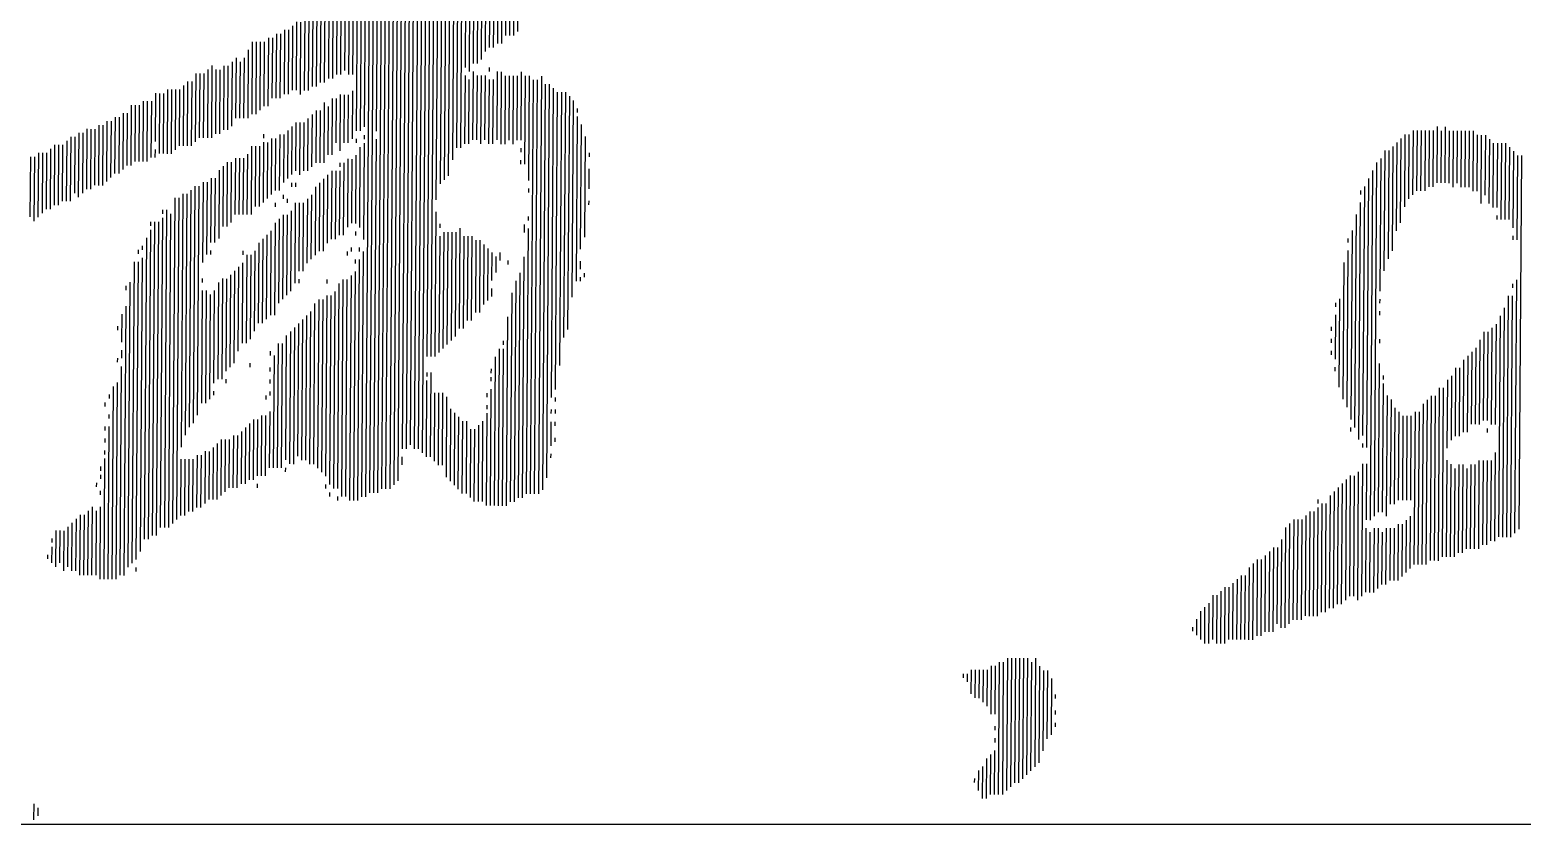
# Model space of a CAD drawing. Extents: x 1738711 to 2346805, y 1189731 to 2516152.
# Drawn here: x 2167127 to 2167656, y 2376519 to 2376801 of the extents above; entities that cross this region are included whole.
import ezdxf
from ezdxf.enums import TextEntityAlignment as Align

# ---------------------------------------------------------------- set-up
doc = ezdxf.new("R2010")
doc.units = 0
doc.header["$LTSCALE"] = 1000
doc.header["$MEASUREMENT"] = 0
doc.layers.add('TK', color=4, linetype='Continuous')
doc.layers.add('签名', color=2, linetype='Continuous')
doc.styles.add('宋体', font='SIMSUN.TTF', dxfattribs={"width": 0.75})

# ---------------------------------------------------------------- blocks, each defined once
blk = doc.blocks.new('hjashrtahreahe')
at = {"layer": 'TK', "color": 7}
blk.add_line((76600, 2200), (83100, 2200), dxfattribs=at)
at = {"layer": 'TK', "style": '宋体', "width": 0.75}
for tag, height, p in [('项目负责人', 350, (6002.88, 57088.65)), ('专业负责人', 350, (6002.88, 56223.66)), ('设计人', 350, (6002.88, 55419.43)), ('版号1', 250, (77303.87, 22193.36)), ('时间1', 250, (82405.29, 22193.36)), ('版号2', 250, (77303.87, 21593.36)), ('时间2', 250, (82405.29, 21593.36)), ('版号3', 250, (77303.87, 20993.36)), ('时间3', 250, (82405.29, 20993.36)), ('建筑会签', 0.0001, (78977.88, 2403.16)), ('电气会签', 0.0001, (82127.88, 2403.16)), ('结构会签', 0.0001, (78977.88, 1803.16)), ('暖通会签', 0.0001, (82127.88, 1803.16)), ('给排水会签', 0.0001, (78977.88, 1249.52)), ('智能化会签', 0.0001, (82127.88, 1249.52))]:
    blk.add_attdef(tag, text='', height=height, dxfattribs=at).set_placement(p, align=Align.CENTER)
for tag, p in [('合作设计单位', (80815.88, 48985.89)), ('版号说明1', (79853.88, 22318.17)), ('版号说明2', (79853.88, 21718.17)), ('版号说明3', (79853.88, 21118.17)), ('浙江绿储科技有限公司', (80545.18, 16035.89)), ('百兆瓦级集中式熔盐储能关键', (80545.18, 14953.21)), ('设备研发及制造基地项目', (80545.18, 14603.3)), ('1#研发楼', (80545.18, 13635.89)), ('图名', (80545.18, 12435.89)), ('工程编号', (78977.88, 11460.89)), ('子项编号', (82127.88, 11460.89)), ('建筑', (78977.88, 10710.89)), ('图号', (82127.88, 10710.89)), ('施工图', (78977.88, 9960.89)), ('2023.03', (82127.88, 9960.89)), ('审定', (79352.88, 8460.89)), ('审核', (79352.88, 7710.89)), ('工程负责', (79352.88, 6960.89)), ('专业负责', (79352.88, 6210.89)), ('设计', (79352.88, 5460.89)), ('制图', (79352.88, 4710.89)), ('校对', (79352.88, 3960.89))]:
    blk.add_attdef(tag, text='', height=250, dxfattribs=at).set_placement(p, align=Align.MIDDLE_CENTER)
blk = doc.blocks.new('A$C579C72A4')
for p, q in [((641.86, 517.69), (641.2, 425.74)), ((644.01, 519.81), (643.33, 425.73)), ((646.18, 524.08), (645.47, 425.71)), ((633.24, 509.2), (632.6, 419.39)), ((635.4, 511.32), (634.73, 419.37)), ((637.53, 511.31), (636.89, 421.5)), ((639.69, 513.43), (639.03, 421.48)), ((622.5, 502.86), (621.81, 406.64)), ((624.64, 502.85), (623.98, 410.9)), ((626.78, 502.83), (626.12, 410.88)), ((628.92, 502.82), (628.27, 413.01)), ((631.09, 507.08), (630.44, 417.27)), ((616.03, 494.35), (615.1, 366.05)), ((618.2, 498.62), (617.24, 366.04)), ((620.34, 498.6), (619.69, 408.79)), ((607.41, 485.86), (606.41, 346.87)), ((609.57, 487.99), (608.57, 348.99)), ((611.74, 492.25), (610.72, 351.12)), ((613.87, 492.23), (612.92, 359.65)), ((594.52, 477.4), (592.56, 205.83)), ((596.68, 479.53), (594.7, 205.82)), ((598.8, 477.37), (596.83, 203.66)), ((600.98, 483.77), (599.33, 254.97)), ((603.12, 483.76), (601.47, 254.95)), ((605.26, 483.74), (604.21, 338.33)), ((648.01, 481.29), (647.63, 427.84)), ((579.49, 468.96), (577.44, 184.56)), ((581.63, 468.94), (579.58, 184.54)), ((583.78, 471.06), (581.73, 186.66)), ((585.94, 473.19), (583.89, 188.79)), ((588.09, 475.31), (586.15, 205.88)), ((590.21, 473.16), (588.29, 205.86)), ((592.37, 475.28), (590.44, 207.99)), ((575.18, 464.71), (573.15, 182.45)), ((577.32, 464.7), (575.3, 184.57)), ((562.28, 454.11), (561.71, 374.99)), ((564.43, 456.23), (563.84, 374.98)), ((566.58, 458.36), (566, 377.1)), ((568.71, 456.2), (566.72, 180.36)), ((570.88, 460.46), (568.87, 182.48)), ((573.01, 460.45), (572.4, 374.92)), ((547.25, 445.67), (546.94, 402.9)), ((549.4, 447.79), (549.08, 402.88)), ((551.54, 447.77), (551.23, 405.01)), ((553.68, 447.76), (553.37, 404.99)), ((555.82, 447.74), (555.52, 407.11)), ((557.98, 452), (557.65, 404.96)), ((560.12, 451.99), (559.78, 404.94)), ((534.35, 437.21), (534.06, 396.58)), ((536.49, 437.19), (536.2, 396.56)), ((538.65, 439.31), (538.35, 398.68)), ((540.8, 441.44), (540.49, 398.67)), ((542.94, 441.42), (542.65, 400.79)), ((545.09, 443.54), (544.78, 400.78)), ((527.89, 430.84), (527.65, 396.62)), ((530.05, 432.96), (529.79, 396.61)), ((532.19, 432.94), (531.91, 394.45)), ((506.45, 422.44), (506.17, 383.95)), ((508.59, 422.42), (508.31, 383.93)), ((510.73, 422.41), (510.46, 386.05)), ((512.86, 422.39), (512.62, 388.18)), ((515.02, 424.51), (514.76, 388.16)), ((517.16, 424.5), (516.92, 392.42)), ((519.31, 426.62), (519.06, 392.41)), ((521.45, 426.61), (521.2, 392.39)), ((523.6, 428.73), (523.36, 394.52)), ((525.74, 428.71), (525.49, 394.5)), ((497.83, 413.95), (497.6, 381.87)), ((502.11, 413.91), (501.88, 381.84)), ((504.28, 418.18), (504.02, 381.82)), ((476.39, 405.55), (476.13, 369.19)), ((478.53, 405.53), (478.28, 371.32)), ((480.67, 405.52), (480.42, 371.3)), ((482.82, 407.64), (482.56, 371.29)), ((484.97, 409.76), (484.7, 371.27)), ((487.1, 407.61), (486.85, 373.39)), ((489.23, 407.59), (488.99, 373.38)), ((491.39, 409.71), (491.14, 375.5)), ((493.53, 409.7), (493.28, 375.49)), ((495.68, 411.82), (495.43, 377.61)), ((499.96, 411.79), (499.74, 381.85)), ((623.95, 406.62), (623.69, 370.27)), ((632.52, 408.7), (632.5, 406.56)), ((636.78, 406.53), (636.52, 370.18)), ((638.92, 406.51), (638.64, 368.02)), ((649.61, 406.44), (649.35, 370.08)), ((461.36, 397.1), (461.11, 362.89)), ((463.5, 397.08), (463.25, 362.87)), ((465.64, 397.07), (465.4, 364.99)), ((467.77, 397.05), (467.56, 367.12)), ((469.93, 399.18), (469.7, 367.1)), ((472.08, 401.3), (471.83, 367.09)), ((474.22, 401.28), (473.97, 367.07)), ((619.66, 404.51), (619.4, 368.16)), ((621.78, 402.36), (621.53, 368.15)), ((626.07, 404.47), (625.83, 370.25)), ((628.21, 404.45), (627.95, 368.1)), ((630.35, 404.44), (630.1, 370.22)), ((632.47, 402.28), (632.23, 368.07)), ((634.61, 402.27), (634.36, 368.05)), ((641.04, 404.36), (640.78, 368.01)), ((643.18, 404.34), (642.93, 370.13)), ((645.32, 404.33), (645.06, 367.98)), ((647.46, 404.31), (647.21, 370.1)), ((651.73, 404.28), (651.39, 357.24)), ((653.87, 404.27), (653.47, 348.67)), ((655.99, 402.11), (654.41, 181.86)), ((658.13, 402.1), (656.55, 181.85)), ((660.29, 404.22), (658.68, 181.83)), ((662.39, 399.93), (660.84, 183.96)), ((664.53, 399.91), (663.02, 190.36)), ((666.65, 397.76), (665.47, 233.11)), ((448.48, 390.78), (448.25, 358.7)), ((450.62, 390.76), (450.39, 358.69)), ((452.76, 390.75), (452.54, 360.81)), ((454.93, 395.01), (454.74, 369.35)), ((457.07, 394.99), (456.84, 362.92)), ((459.2, 394.98), (458.97, 362.9)), ((544.71, 390.08), (544.48, 358.01)), ((549, 392.19), (548.78, 362.26)), ((551.14, 392.18), (550.97, 368.65)), ((553.29, 394.3), (553.08, 364.36)), ((555.43, 394.28), (555.25, 368.62)), ((557.57, 394.27), (557.38, 368.61)), ((559.72, 396.39), (559.54, 370.73)), ((668.78, 395.61), (667.64, 237.37)), ((670.92, 395.59), (669.87, 250.18)), ((673.05, 395.57), (672.11, 265.14)), ((675.18, 393.42), (674.28, 269.4)), ((677.3, 391.27), (676.55, 286.49)), ((433.45, 382.33), (433.24, 352.4)), ((435.59, 382.32), (435.37, 352.38)), ((437.74, 384.44), (437.53, 354.5)), ((439.88, 384.42), (439.68, 356.63)), ((442.05, 388.69), (441.82, 356.61)), ((444.19, 388.67), (443.97, 358.73)), ((446.33, 388.65), (446.11, 358.72)), ((536.09, 381.59), (535.89, 353.79)), ((538.25, 383.72), (538.05, 355.92)), ((540.4, 385.84), (540.2, 358.04)), ((542.54, 385.82), (542.34, 358.02)), ((546.83, 387.93), (546.65, 362.27)), ((679.38, 382.7), (678.75, 295.03)), ((679.41, 386.98), (679.39, 384.84)), ((414.15, 373.92), (413.9, 339.7)), ((416.28, 373.9), (416.05, 341.83)), ((418.44, 376.03), (418.21, 343.95)), ((420.58, 376.01), (420.34, 343.93)), ((422.71, 375.99), (422.5, 346.06)), ((424.87, 378.12), (424.64, 346.04)), ((427.01, 378.1), (426.78, 346.03)), ((429.16, 380.22), (428.93, 348.15)), ((431.3, 380.21), (431.08, 350.27)), ((525.35, 375.25), (525.17, 349.59)), ((527.51, 377.38), (527.32, 351.72)), ((529.66, 379.5), (529.48, 353.84)), ((531.8, 379.49), (531.6, 351.69)), ((533.94, 379.47), (533.75, 353.81)), ((681.48, 378.41), (681.01, 312.12)), ((1124.12, 375.22), (1123.88, 341)), ((1126.26, 375.2), (1126.03, 343.13)), ((1128.4, 375.19), (1128.17, 343.11)), ((1130.54, 375.17), (1130.31, 343.1)), ((1132.68, 375.16), (1132.46, 345.22)), ((1134.81, 375.14), (1134.6, 345.2)), ((1136.97, 377.26), (1136.75, 347.33)), ((1139.09, 375.11), (1138.89, 347.31)), ((1141.24, 377.23), (1141.03, 347.3)), ((1143.37, 375.08), (1143.17, 347.28)), ((1145.51, 375.06), (1145.29, 345.13)), ((1147.64, 375.05), (1147.44, 347.25)), ((1149.78, 375.03), (1149.57, 345.1)), ((1151.92, 375.02), (1151.7, 345.08)), ((1154.06, 375), (1153.84, 345.06)), ((1156.2, 374.99), (1155.97, 342.91)), ((399.12, 365.47), (398.88, 333.4)), ((401.27, 367.59), (401.04, 335.52)), ((403.41, 367.58), (403.18, 335.5)), ((405.55, 367.56), (405.33, 337.63)), ((407.7, 369.69), (407.47, 337.61)), ((409.85, 371.81), (409.61, 337.6)), ((411.99, 371.79), (411.78, 341.86)), ((506.05, 366.84), (505.79, 330.49)), ((508.19, 366.82), (507.96, 334.75)), ((510.32, 366.81), (510.09, 334.73)), ((512.48, 368.93), (512.25, 336.86)), ((512.51, 373.21), (512.49, 371.07)), ((514.62, 368.92), (514.4, 338.98)), ((516.77, 371.04), (516.55, 341.1)), ((518.91, 371.02), (518.71, 343.23)), ((521.06, 373.15), (520.85, 343.21)), ((523.2, 373.13), (523.02, 347.47)), ((561.68, 370.72), (561.66, 368.58)), ((563.78, 366.42), (563.48, 323.66)), ((565.94, 368.55), (565.57, 317.23)), ((565.97, 372.82), (565.95, 370.69)), ((572.37, 370.64), (571.01, 182.46)), ((649.32, 365.81), (649.3, 363.67)), ((683.58, 371.98), (683.19, 318.52)), ((1113.37, 366.74), (1112.97, 311.14)), ((1115.52, 368.86), (1115.18, 321.82)), ((1117.68, 370.99), (1117.35, 326.08)), ((1119.83, 373.11), (1119.55, 334.62)), ((1121.97, 373.09), (1121.72, 338.88)), ((1158.32, 372.83), (1158.1, 342.9)), ((1160.46, 372.82), (1160.2, 336.46)), ((1162.6, 372.8), (1162.37, 340.73)), ((1164.72, 370.65), (1164.47, 336.43)), ((1166.84, 368.49), (1166.6, 334.28)), ((1168.98, 368.48), (1168.73, 334.26)), ((1171.12, 368.46), (1170.83, 327.83)), ((1173.26, 368.45), (1172.96, 327.82)), ((1175.38, 366.29), (1175.1, 327.8)), ((388.39, 361.27), (388.16, 329.2)), ((390.53, 361.26), (390.28, 327.04)), ((392.68, 363.38), (392.44, 329.17)), ((394.82, 363.36), (394.59, 331.29)), ((396.96, 363.35), (396.75, 333.41)), ((454.71, 365.07), (454.68, 360.79)), ((493.16, 358.38), (492.91, 324.17)), ((495.29, 358.36), (495.06, 326.29)), ((497.45, 360.49), (497.23, 330.55)), ((499.59, 360.47), (499.37, 330.53)), ((501.73, 360.46), (501.51, 330.52)), ((503.88, 362.58), (503.65, 330.5)), ((553.03, 357.95), (553.01, 355.81)), ((555.17, 357.93), (554.89, 319.44)), ((557.32, 360.06), (557.06, 323.7)), ((559.46, 360.04), (559.21, 325.83)), ((561.61, 362.16), (561.35, 325.81)), ((649.27, 359.39), (649.26, 357.25)), ((685.65, 363.41), (685.64, 361.27)), ((1104.75, 358.25), (1103.4, 170.07)), ((1106.91, 360.37), (1106.4, 289.81)), ((1109.08, 364.63), (1108.61, 300.48)), ((1111.21, 364.62), (1110.8, 306.88)), ((1177.5, 364.14), (1177.21, 323.51)), ((1179.63, 361.99), (1179.3, 317.08)), ((1181.76, 361.97), (1180.33, 163.1)), ((484.54, 349.89), (484.29, 315.67)), ((486.68, 349.87), (486.43, 315.66)), ((488.85, 354.13), (488.59, 317.78)), ((491, 356.26), (490.77, 324.18)), ((544.41, 349.46), (544.14, 310.97)), ((546.57, 351.58), (546.31, 315.23)), ((548.72, 353.7), (548.46, 317.35)), ((550.86, 353.69), (550.6, 317.33)), ((553, 353.67), (552.75, 319.46)), ((685.59, 354.85), (685.51, 344.16)), ((1100.42, 349.73), (1099.38, 206.46)), ((1102.58, 353.99), (1101.24, 167.95)), ((473.8, 343.55), (472.89, 217.39)), ((475.96, 345.67), (475.05, 219.51)), ((478.1, 345.66), (477.22, 223.77)), ((480.25, 347.78), (479.94, 305.01)), ((482.39, 347.76), (482.11, 309.27)), ((527.29, 347.44), (527.28, 345.3)), ((529.43, 347.43), (529.42, 345.29)), ((540.11, 345.21), (539.85, 308.86)), ((542.26, 347.33), (542, 310.98)), ((653.44, 344.39), (653.42, 342.26)), ((1096.09, 343.34), (1096.08, 341.2)), ((1098.25, 345.47), (1097.29, 212.89)), ((465.22, 339.33), (463.97, 166.13)), ((467.36, 339.32), (466.12, 168.25)), ((469.51, 341.44), (468.54, 206.73)), ((471.65, 341.43), (470.73, 213.13)), ((518.66, 336.81), (518.65, 334.67)), ((522.97, 341.06), (522.95, 338.92)), ((525.09, 338.9), (525.08, 336.76)), ((529.35, 336.73), (529.05, 293.97)), ((531.49, 336.72), (531.23, 300.37)), ((533.63, 336.7), (533.37, 300.35)), ((535.78, 338.83), (535.54, 304.61)), ((537.94, 340.95), (537.69, 306.74)), ((685.47, 337.75), (685.45, 335.61)), ((1096.05, 336.93), (1095.14, 210.76)), ((452.3, 326.6), (452.28, 324.46)), ((454.43, 326.58), (453.23, 159.79)), ((456.57, 326.57), (455.37, 159.77)), ((458.73, 328.69), (457.54, 164.04)), ((458.76, 332.97), (458.74, 330.83)), ((460.9, 332.95), (459.68, 164.02)), ((463.02, 330.8), (461.82, 164.01)), ((518.59, 326.12), (518.23, 276.94)), ((520.74, 328.24), (520.42, 283.34)), ((522.89, 330.36), (522.57, 285.46)), ((525.03, 330.35), (524.72, 287.58)), ((527.18, 332.47), (526.88, 289.71)), ((604.17, 331.92), (603.61, 254.94)), ((653.33, 329.42), (653.32, 327.29)), ((1093.86, 330.53), (1093.04, 217.2)), ((1168.7, 329.99), (1168.69, 327.85)), ((450.1, 318.06), (448.94, 157.68)), ((452.27, 322.32), (451.08, 157.67)), ((514.26, 319.73), (513.94, 274.83)), ((516.42, 321.86), (516.09, 276.95)), ((561.32, 321.53), (561.31, 319.4)), ((606.21, 319.07), (605.76, 257.06)), ((606.26, 325.49), (606.24, 323.35)), ((608.36, 321.2), (607.92, 259.18)), ((610.5, 321.18), (610.07, 261.31)), ((612.64, 321.16), (612.23, 263.43)), ((614.78, 321.15), (614.38, 265.55)), ((616.93, 323.27), (616.55, 269.81)), ((619.04, 318.98), (618.69, 269.8)), ((621.18, 318.96), (620.86, 274.06)), ((623.32, 318.95), (622.99, 274.04)), ((651.16, 325.16), (651.13, 320.89)), ((653.29, 323.01), (652.27, 181.88)), ((1089.49, 317.73), (1089.48, 315.59)), ((1091.66, 321.99), (1090.94, 221.49)), ((1177.18, 319.23), (1177.16, 317.1)), ((445.77, 311.67), (445.76, 309.54)), ((447.93, 313.8), (447.91, 311.66)), ((484.26, 311.4), (484.25, 309.26)), ((501.37, 311.27), (501.36, 309.14)), ((507.79, 311.23), (507.48, 268.46)), ((509.95, 315.49), (509.65, 272.72)), ((512.11, 317.61), (511.79, 272.71)), ((556.97, 310.87), (556.95, 308.73)), ((559.12, 313), (559.11, 310.86)), ((563.4, 312.97), (563.38, 310.83)), ((565.52, 310.81), (564.58, 180.37)), ((625.44, 316.8), (625.16, 278.3)), ((627.58, 316.78), (627.3, 278.29)), ((629.7, 314.63), (629.47, 282.55)), ((631.83, 312.47), (631.62, 284.67)), ((633.95, 310.32), (633.84, 295.35)), ((638.22, 310.29), (638.19, 306.01)), ((1089.45, 311.31), (1088.85, 227.92)), ((443.59, 305.27), (442.43, 144.9)), ((445.73, 305.26), (444.59, 147.02)), ((447.88, 307.38), (446.76, 151.28)), ((499.17, 302.74), (498.85, 257.83)), ((501.32, 304.86), (501.02, 262.09)), ((503.49, 309.12), (503.15, 262.08)), ((505.63, 309.1), (505.31, 264.2)), ((561.21, 306.57), (561.2, 304.43)), ((563.35, 306.55), (562.43, 178.25)), ((636.07, 308.16), (636.01, 299.61)), ((642.47, 305.98), (642.46, 303.84)), ((651.04, 308.06), (650.11, 179.76)), ((680.96, 305.7), (680.93, 301.43)), ((1087.26, 304.91), (1086.74, 232.21)), ((441.37, 294.6), (440.28, 142.78)), ((479.88, 296.46), (479.86, 294.32)), ((488.42, 294.26), (488.05, 242.94)), ((490.57, 296.38), (490.19, 242.92)), ((492.71, 296.37), (492.36, 247.19)), ((494.86, 298.49), (494.51, 249.31)), ((497.02, 300.61), (496.66, 251.43)), ((531.2, 296.09), (531.18, 293.95)), ((546.17, 295.98), (546.15, 293.84)), ((554.72, 295.92), (553.89, 180.45)), ((556.86, 295.9), (556.03, 180.43)), ((559.01, 298.03), (558.15, 178.28)), ((561.17, 300.15), (560.29, 178.27)), ((646.67, 295.26), (645.82, 177.65)), ((648.84, 299.52), (647.98, 179.77)), ((680.9, 297.15), (680.88, 295.01)), ((683.05, 299.27), (683.04, 297.13)), ((1179.15, 295.7), (1178.18, 160.98)), ((439.22, 292.48), (439.2, 290.34)), ((479.83, 290.04), (479.4, 230.17)), ((481.97, 290.03), (481.54, 230.16)), ((484.09, 287.88), (483.69, 232.28)), ((486.25, 290), (485.89, 240.82)), ((546.11, 287.43), (545.41, 191.2)), ((548.24, 287.41), (547.52, 186.91)), ((550.4, 289.54), (549.64, 184.76)), ((552.57, 293.8), (551.78, 184.74)), ((633.81, 291.07), (633.78, 286.8)), ((644.49, 288.86), (643.68, 177.66)), ((1174.81, 287.18), (1173.89, 158.87)), ((1176.95, 287.16), (1176.02, 158.86)), ((1177, 293.57), (1176.98, 291.44)), ((439.14, 281.78), (438.11, 138.51)), ((537.49, 278.94), (536.91, 197.68)), ((539.66, 283.2), (539.04, 197.66)), ((541.81, 285.32), (541.17, 195.51)), ((543.95, 285.31), (543.29, 193.36)), ((1082.83, 283.56), (1082.82, 281.42)), ((1084.98, 285.68), (1084.65, 238.64)), ((1106.32, 279.11), (1106.31, 276.98)), ((1106.37, 285.53), (1106.35, 283.39)), ((1172.63, 280.78), (1171.75, 158.89)), ((434.79, 271.12), (434.77, 268.98)), ((436.97, 277.52), (436.87, 262.55)), ((528.88, 270.44), (528.35, 197.74)), ((531.03, 272.57), (530.52, 202)), ((533.18, 274.69), (532.64, 199.85)), ((535.34, 276.81), (534.78, 199.83)), ((642.25, 276.04), (641.53, 175.54)), ((1080.6, 270.75), (1080.58, 268.61)), ((1082.78, 277.15), (1082.62, 253.62)), ((1166.13, 270.13), (1165.76, 218.81)), ((1168.29, 272.25), (1167.9, 218.79)), ((1170.46, 276.51), (1169.61, 158.91)), ((524.57, 266.2), (524.09, 199.91)), ((526.72, 268.32), (526.21, 197.76)), ((640.02, 263.23), (640.01, 261.09)), ((1080.55, 264.33), (1080.54, 262.19)), ((1106.21, 264.15), (1106.2, 262.01)), ((1159.67, 263.76), (1159.35, 218.86)), ((1161.84, 268.02), (1161.5, 220.98)), ((1163.98, 268.01), (1163.64, 220.96)), ((436.84, 258.28), (436.8, 254)), ((515.95, 257.71), (515.94, 255.57)), ((518.08, 255.55), (517.65, 195.68)), ((520.26, 261.95), (519.78, 195.66)), ((522.4, 261.94), (521.92, 195.65)), ((635.69, 254.71), (635.12, 175.59)), ((637.85, 258.97), (637.25, 175.57)), ((639.99, 258.95), (639.39, 175.56)), ((1080.51, 257.92), (1080.49, 255.78)), ((1153.2, 255.25), (1152.9, 214.63)), ((1155.35, 257.38), (1155.07, 218.89)), ((1157.5, 259.5), (1157.21, 218.87)), ((434.67, 254.02), (434.65, 251.88)), ((436.77, 249.72), (435.97, 138.53)), ((505.22, 251.37), (505.2, 249.23)), ((515.89, 249.15), (515.88, 247.02)), ((599.27, 246.41), (599.26, 244.28)), ((601.41, 246.4), (601.09, 201.49)), ((633.5, 248.31), (633.49, 246.17)), ((1082.58, 249.35), (1082.57, 247.21)), ((1106.12, 251.32), (1105.55, 172.2)), ((1146.73, 248.89), (1146.47, 212.53)), ((1148.87, 248.87), (1148.61, 212.52)), ((1151.04, 253.13), (1150.76, 214.64)), ((432.42, 239.06), (431.68, 136.42)), ((434.57, 241.19), (433.82, 136.41)), ((492.32, 242.91), (492.31, 240.77)), ((515.85, 242.74), (515.83, 240.6)), ((599.24, 242.14), (598.95, 201.51)), ((633.47, 244.03), (633.45, 241.89)), ((1108.18, 240.61), (1107.69, 172.18)), ((1108.21, 244.89), (1108.2, 242.75)), ((1138.1, 238.26), (1137.44, 146.31)), ((1140.24, 238.24), (1139.6, 148.43)), ((1142.41, 242.5), (1142.15, 206.15)), ((1144.57, 244.62), (1144.32, 210.41)), ((428.08, 230.54), (428.07, 228.4)), ((430.25, 234.8), (430.24, 232.66)), ((485.86, 236.54), (485.85, 234.4)), ((513.65, 234.2), (513.63, 232.06)), ((515.8, 236.32), (515.78, 234.19)), ((603.47, 235.69), (603.21, 199.34)), ((605.61, 235.68), (605.33, 197.19)), ((607.75, 235.66), (607.47, 197.17)), ((609.87, 233.51), (609.56, 190.74)), ((631.27, 235.49), (631.26, 233.35)), ((633.42, 237.61), (632.98, 175.6)), ((667.61, 233.09), (667.59, 230.95)), ((1110.27, 234.18), (1109.81, 170.03)), ((1112.4, 232.03), (1112, 176.43)), ((1131.64, 231.89), (1131.01, 144.21)), ((1133.8, 234.01), (1133.17, 146.34)), ((1135.94, 233.99), (1135.3, 146.32)), ((430.17, 224.11), (430.16, 221.97)), ((511.43, 223.52), (511.2, 191.45)), ((513.57, 223.51), (513.34, 191.43)), ((515.72, 225.63), (515.51, 195.7)), ((611.96, 227.08), (611.69, 188.59)), ((614.09, 224.92), (613.81, 186.43)), ((616.21, 222.77), (615.93, 184.28)), ((631.19, 224.8), (630.84, 175.62)), ((631.22, 229.08), (631.21, 226.94)), ((665.42, 226.69), (665.41, 224.55)), ((667.56, 226.68), (667.55, 224.54)), ((1114.51, 227.73), (1114.14, 176.41)), ((1116.63, 225.58), (1116.29, 178.54)), ((1118.75, 223.43), (1118.43, 178.52)), ((1120.89, 223.41), (1120.57, 178.5)), ((1123.03, 223.39), (1122.7, 178.49)), ((1125.18, 225.52), (1124.6, 144.26)), ((1127.32, 225.5), (1126.73, 144.25)), ((1129.49, 229.76), (1128.87, 144.23)), ((427.99, 217.71), (427.97, 215.57)), ((430.13, 217.7), (429.54, 136.44)), ((500.68, 215.05), (500.48, 187.25)), ((502.83, 217.17), (502.62, 187.23)), ((504.98, 219.29), (504.77, 189.36)), ((507.14, 221.42), (506.91, 189.34)), ((509.28, 221.4), (509.06, 191.46)), ((618.33, 220.62), (618.06, 182.13)), ((620.47, 220.6), (620.19, 182.11)), ((622.58, 216.31), (622.32, 179.96)), ((624.72, 216.29), (624.44, 177.8)), ((626.87, 218.42), (626.58, 177.79)), ((629.02, 220.54), (628.72, 177.77)), ((665.38, 220.28), (665.28, 207.45)), ((667.51, 220.26), (667.5, 218.12)), ((1090.91, 217.21), (1090.89, 215.07)), ((1163.61, 216.69), (1163.59, 214.55)), ((427.94, 211.3), (427.93, 209.16)), ((485.65, 206.6), (485.45, 178.8)), ((487.8, 208.73), (487.59, 178.79)), ((489.95, 210.85), (489.74, 180.91)), ((492.09, 210.83), (491.89, 183.03)), ((494.23, 210.82), (494.05, 185.16)), ((496.39, 212.94), (496.18, 185.14)), ((498.52, 212.93), (498.32, 185.13)), ((667.45, 211.71), (667.44, 209.57)), ((1097.26, 208.61), (1097.24, 206.47)), ((427.87, 200.6), (427.4, 136.45)), ((427.9, 204.88), (427.88, 202.74)), ((468.49, 200.31), (468.28, 170.37)), ((470.63, 200.3), (470.42, 170.36)), ((472.77, 200.28), (472.57, 172.48)), ((474.91, 200.26), (474.71, 172.47)), ((477.06, 202.39), (476.86, 174.59)), ((479.2, 202.37), (479, 174.57)), ((481.36, 204.5), (481.15, 176.7)), ((483.49, 204.48), (483.31, 178.82)), ((586.12, 201.6), (586.09, 197.33)), ((665.25, 203.17), (665.24, 201.03)), ((1142.1, 199.73), (1141.73, 148.41)), ((1159.21, 199.61), (1158.87, 152.57)), ((1161.35, 199.6), (1161.03, 154.69)), ((1163.49, 199.58), (1163.16, 154.67)), ((1165.63, 199.56), (1165.32, 156.8)), ((1167.79, 203.83), (1167.46, 156.78)), ((425.67, 192.07), (425.65, 189.93)), ((425.7, 196.34), (425.68, 194.2)), ((524.06, 195.63), (524.05, 193.5)), ((1090.72, 191.55), (1090.26, 127.4)), ((1092.86, 191.54), (1092.4, 127.38)), ((1095.01, 193.66), (1094.52, 125.23)), ((1097.18, 197.92), (1096.67, 127.35)), ((1099.32, 197.9), (1099.11, 167.97)), ((1144.23, 197.58), (1143.87, 148.4)), ((1146.35, 195.43), (1146.01, 148.38)), ((1148.5, 197.55), (1148.16, 150.51)), ((1150.64, 197.53), (1150.3, 150.49)), ((1152.76, 195.38), (1152.46, 152.61)), ((1154.92, 197.5), (1154.59, 152.6)), ((1157.06, 197.49), (1156.73, 152.58)), ((423.5, 187.8), (423.48, 185.67)), ((425.6, 183.51), (425.59, 181.37)), ((509.03, 187.19), (509.01, 185.05)), ((545.38, 186.93), (545.37, 184.79)), ((1082.11, 183.06), (1081.66, 121.05)), ((1084.26, 185.18), (1083.81, 123.17)), ((1086.41, 187.3), (1085.95, 123.15)), ((1088.57, 189.43), (1088.11, 125.28)), ((421.27, 174.99), (421, 138.64)), ((425.54, 174.96), (425.27, 136.47)), ((547.49, 182.63), (547.47, 180.5)), ((551.75, 180.47), (551.74, 178.33)), ((1073.52, 178.84), (1073.51, 176.71)), ((1075.65, 176.69), (1075.23, 118.95)), ((1077.78, 176.67), (1077.37, 118.94)), ((1079.95, 180.94), (1079.52, 121.06)), ((412.67, 168.64), (412.47, 140.84)), ((414.82, 170.76), (414.59, 138.68)), ((416.96, 170.74), (416.73, 138.67)), ((419.11, 172.87), (418.87, 138.65)), ((423.39, 172.84), (423.14, 138.62)), ((1060.62, 168.24), (1060.23, 114.79)), ((1062.75, 168.23), (1062.37, 114.77)), ((1064.89, 168.21), (1064.51, 114.76)), ((1067.05, 170.34), (1066.66, 116.88)), ((1069.2, 172.46), (1068.8, 116.86)), ((1071.34, 172.44), (1070.94, 116.85)), ((1073.49, 174.57), (1073.08, 116.83)), ((1120.49, 167.81), (1120.29, 140.01)), ((1122.64, 169.94), (1122.44, 142.14)), ((401.93, 162.3), (401.79, 143.05)), ((404.07, 162.28), (403.94, 145.18)), ((406.2, 162.27), (406.05, 140.88)), ((408.36, 164.39), (408.2, 143.01)), ((410.51, 166.51), (410.33, 140.85)), ((1056.31, 164), (1055.92, 110.54)), ((1058.46, 166.12), (1058.08, 112.66)), ((1099.07, 163.69), (1098.83, 129.48)), ((1101.2, 161.54), (1100.97, 129.46)), ((1103.35, 163.66), (1103.1, 129.45)), ((1105.49, 163.64), (1105.26, 131.57)), ((1107.61, 161.49), (1107.41, 133.69)), ((1109.77, 163.61), (1109.55, 133.68)), ((1111.9, 163.6), (1111.7, 135.8)), ((1114.04, 163.58), (1113.84, 135.78)), ((1116.2, 165.71), (1115.98, 135.77)), ((1118.34, 165.69), (1118.14, 137.89)), ((399.73, 153.76), (399.67, 145.21)), ((399.76, 158.04), (399.74, 155.9)), ((1047.66, 151.23), (1047.35, 108.46)), ((1049.82, 153.35), (1049.49, 108.45)), ((1051.95, 153.34), (1051.66, 112.71)), ((1054.12, 157.6), (1053.78, 110.56)), ((397.56, 149.5), (397.54, 147.36)), ((1039.06, 144.88), (1038.77, 104.25)), ((1041.22, 147), (1040.92, 106.37)), ((1043.35, 146.98), (1043.06, 106.36)), ((1045.51, 149.11), (1045.22, 108.48)), ((444.56, 142.75), (444.54, 140.61)), ((1030.45, 136.39), (1030.22, 104.31)), ((1032.6, 138.51), (1032.35, 104.29)), ((1034.74, 138.49), (1034.49, 104.28)), ((1036.91, 142.75), (1036.63, 104.26)), ((1017.56, 127.92), (1017.39, 104.4)), ((1019.69, 127.91), (1019.51, 102.25)), ((1021.85, 130.03), (1021.65, 102.23)), ((1024, 132.15), (1023.79, 102.22)), ((1026.14, 132.14), (1025.94, 104.34)), ((1028.29, 134.26), (1028.08, 104.33)), ((1011.08, 119.42), (1010.97, 104.45)), ((1013.23, 121.54), (1013.09, 102.29)), ((1015.39, 123.66), (1015.23, 102.28)), ((1008.91, 115.16), (1008.85, 106.6)), ((1006.74, 110.89), (1006.73, 108.76)), ((888.96, 88.22), (888.87, 75.39)), ((891.1, 88.2), (890.99, 73.24)), ((893.24, 88.19), (893.13, 73.22)), ((895.38, 88.17), (895.25, 71.07)), ((897.52, 88.16), (897.38, 68.91)), ((899.67, 90.28), (899.48, 64.62)), ((901.81, 90.27), (901.62, 64.61)), ((903.96, 92.39), (903.45, 21.82)), ((906.1, 92.37), (905.59, 21.81)), ((908.25, 94.5), (907.75, 23.93)), ((910.39, 94.48), (909.9, 26.05)), ((912.53, 94.47), (912.05, 28.18)), ((914.67, 94.45), (914.19, 28.16)), ((916.81, 94.43), (916.34, 30.28)), ((918.95, 94.42), (918.5, 32.41)), ((921.07, 92.27), (920.65, 34.53)), ((923.22, 94.39), (922.81, 36.65)), ((925.33, 90.1), (924.96, 38.78)), ((927.45, 87.94), (927.14, 45.18)), ((929.59, 87.93), (929.33, 51.58)), ((884.67, 86.11), (884.65, 83.97)), ((886.81, 86.1), (886.78, 81.82)), ((931.7, 83.64), (931.48, 53.7)), ((933.78, 75.07), (933.76, 72.93)), ((933.71, 66.51), (933.7, 64.37)), ((901.58, 58.19), (901.56, 56.05)), ((933.67, 60.1), (933.65, 57.96)), ((901.53, 51.78), (901.52, 49.64)), ((897.18, 41.11), (897.02, 19.73)), ((899.33, 43.24), (899.18, 21.85)), ((901.48, 45.36), (901.31, 21.84)), ((892.85, 34.73), (892.78, 24.04)), ((895.01, 36.85), (894.88, 19.75)), ((890.68, 30.47), (890.67, 28.33)), ((390.19, 16.97), (390.13, 8.41)), ((392.31, 14.81), (392.28, 10.54))]:
    blk.add_line(p, q)
blk = doc.blocks.new('harehraehr')
at = {"layer": '签名'}
blk.add_blockref('A$C579C72A4', (2019870.04, 1952403), dxfattribs=at)

msp = doc.modelspace()

# ---------------------------------------------------------------- block references
msp.add_blockref('hjashrtahreahe', (2085566.1, 2374319.49))
at = {"xscale": 0.66666, "yscale": 0.66666, "zscale": 0.66666}
msp.add_blockref('harehraehr', (820301.46, 1074926.44), dxfattribs=at)

doc.saveas('drawing.dxf')
